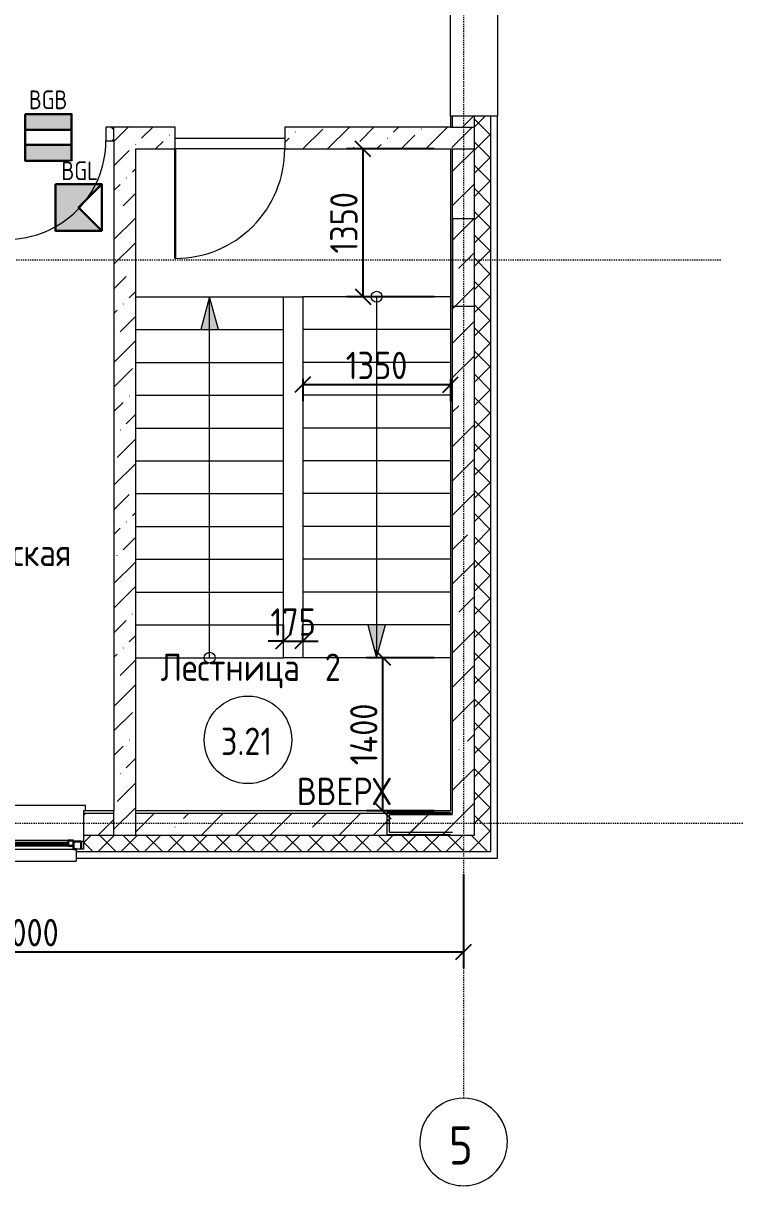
# Model space of a CAD drawing. Header units: millimetres. Extents: x -174154 to -170572, y -111302 to -109817.
# Drawn here: x -172275.3 to -172209.6, y -110966.9 to -110860.6 of the extents above; entities that cross this region are included whole.
import ezdxf

# ---------------------------------------------------------------- set-up
doc = ezdxf.new("R2010")
doc.units = ezdxf.units.MM
for name, pattern in [('ACAD_ISO02W100', [15, 12, -3]), ('ADSK_Линия сетки', [21, 12, -3, 3, -3]), ('ADSK_Сверху', [4.5, 3, -1.5])]:
    doc.linetypes.add(name, pattern=pattern)
doc.layers.get('Defpoints').update_dxf_attribs({"color": 70})
for name, color, linetype, lineweight in [('!Подложка', 252, 'ACAD_ISO02W100', 25), ('Двери', 7, 'Continuous', 18), ('Каркас_Импост', 7, 'Continuous', 18), ('Колонны', 7, 'Continuous', 18), ('Лестницы', 7, 'Continuous', 18), ('Марки помещений', 7, 'Continuous', 18), ('Окна', 7, 'Continuous', 18), ('ОПС', 1, 'Continuous', 30), ('Оси', 7, 'Continuous', 9), ('Остекление', 7, 'Continuous', 30), ('Отлив', 7, 'Continuous', 18), ('Панель', 7, 'Continuous', 18), ('Перекрытия', 7, 'Continuous', 18), ('Подоконник_Верхний брус', 7, 'Continuous', 18), ('ПС', 1, 'Continuous', 50), ('Размеры', 7, 'Continuous', 9), ('Стены', 7, 'Continuous', 18), ('Стены разрез', 7, 'Continuous', 40), ('Стены штриховка', 7, 'Continuous', 18), ('Стрелки вверх', 7, 'Continuous', 18), ('Траектории лестницы', 7, 'Continuous', 30)]:
    doc.layers.add(name, color=color, linetype=linetype, lineweight=lineweight)
doc.layers.add('PRSHEME', color=7, linetype='Continuous')
doc.styles.add('GOST Common', font='GOST Common.ttf', dxfattribs={"width": 0.9, "height": 250})
doc.styles.add('GOST Common_1', font='GOST Common.ttf', dxfattribs={"width": 0.9, "height": 349.9999999999996})
doc.styles.get("Standard").update_dxf_attribs({"font": 'GOST_A.TTF'})
doc.dimstyles.new('ADSK_Проверочный', dxfattribs={"dimscale": 304.8, "dimtxt": 251.4287490705518, "dimasz": 0.4639107611548557, "dimexe": 0.4921259842519685, "dimexo": 0.4921259842519685, "dimgap": 0.1640419947506562, "dimtad": 1, "dimdec": 0, "dimdsep": 46, "dimtxsty": 'GOST Common', "dimblk1": 'OBLIQUE', "dimblk2": 'OBLIQUE', "dimsah": 1, "dimcen": 0.09, "dimazin": 0, "dimtfac": 1, "dimtdec": 4, "dimtix": 1, "dimtmove": 0, "dimatfit": 3, "dimfxl": 1, "dimtvp": 1, "dimtolj": 1, "dimtzin": 0, "dimarcsym": 2})
pattern_1 = [(45, (30280.00000000015, 12304.99999999978), (-314.3089642374204, 314.3089642374204), []), (45, (30594.30900000015, 12304.99999999978), (-314.3089642374204, 314.3089642374204), [555.625, -111.125, 3.353, -107.772])]
pattern_2 = [(45, (30280.00000000015, 12304.99999999978), (-106.0660171779821, 106.0660171779821), []), (135, (30280.00000000015, 12304.99999999978), (-106.0660171779821, -106.0660171779821), [])]
pattern_3 = [(45, (30280.00000000015, 12304.99999999978), (84.1902546884139, 308.6966577151427), [396.875, -79.375, 3.353, -76.02199999999999])]

# ---------------------------------------------------------------- blocks, each defined once
blk = doc.blocks.new('*U10')
at = {"layer": 'PRSHEME', "lineweight": 25}
for points in [[(-0.03523347311511316, 299.7057995788264), (298.130432175119, 299.7057995788264), (298.130432175119, 198.4344173433817), (-0.03523347311511316, 198.4344173433817)], [(-0.03523273422649374, 102.8115166330224), (298.1304329140076, 102.8115166330224), (298.130432175119, 0.04764829622126854), (-0.03523347311511316, 0.04764829622126854)]]:
    blk.add_hatch(color=30, dxfattribs=at).paths.add_polyline_path(points)
at = {"layer": 'PRSHEME', "color": 30, "lineweight": 30}
for p, q in [((-0.03523347311511316, 198.4344173433817), (298.1304321750807, 198.4344173433817)), ((-0.03523347311511316, 102.8115166330224), (298.130432175119, 102.8115166330224))]:
    blk.add_line(p, q, dxfattribs=at)
at = {"layer": 'PRSHEME', "color": 30, "lineweight": 25}
for points in [[(-0.03523347311511316, 299.7057995788264), (298.130432175119, 299.7057995788264), (298.130432175119, 198.4344173433817), (-0.03523347311511316, 198.4344173433817)], [(-0.03523347311511316, 102.8115166330224), (298.1304321751572, 102.8115166330224), (298.130432175119, 0.04764829622126854), (-0.03523347311511316, 0.04764829622126854)]]:
    blk.add_lwpolyline(points, close=True, dxfattribs=at)
at = {"layer": 'PRSHEME', "color": 30, "lineweight": 30}
blk.add_lwpolyline([(-0.03523347311511316, 299.7057995788264), (298.130432175119, 299.7057995788264), (298.130432175119, 0.04764829622126854), (-0.03523347311511316, 0.04764829622126854)], close=True, dxfattribs=at)
at = {"layer": 'ПС', "color": 0, "ltscale": 300, "insert": (147.6877256849152, 390.993334668166), "char_height": 120, "width": 178.901923524727, "attachment_point": 5, "bg_fill": 3, "box_fill_scale": 1, "bg_fill_color": 256, "bg_fill_transparency": 0}
blk.add_mtext('BGB', dxfattribs=at)
blk = doc.blocks.new('*U9')
at = {"layer": 'ОПС', "lineweight": 25, "ltscale": 10}
h = blk.add_hatch(color=5, dxfattribs=at)
h.dxf.hatch_style = 1
h.paths.add_polyline_path([(-0.05454638312494353, 299.697669372428), (-0.05454638312495774, 0.5443030777967124), (296.8694145977408, 0.5443030777967408), (148.4074613871881, 150.1209877400764), (296.8694145977408, 299.697669372428)])
at = {"layer": 'ОПС', "color": 5, "ltscale": 100}
blk.add_lwpolyline([(-0.05454638312494353, 299.697669372428), (296.8694145977408, 299.697669372428), (296.8694145977408, 0.5443030777967124), (-0.05454638312494353, 0.5443030777967124)], close=True, dxfattribs=at)
blk.add_lwpolyline([(296.8694145977408, 299.697669372428), (148.4074613871881, 150.1209877400764), (296.8694145977408, 0.5443030777967124)], dxfattribs=at)
at = {"layer": 'ПС', "color": 0, "ltscale": 300, "insert": (155.4784635063877, 385.2214189272918), "char_height": 120, "width": 171.5984937908857, "attachment_point": 5, "bg_fill": 3, "box_fill_scale": 1, "bg_fill_color": 256, "bg_fill_transparency": 0}
blk.add_mtext('BGL', dxfattribs=at)
blk = doc.blocks.new('AC_Дверь_Однопольная_ПВХ - 860х2080h В Л-799849-В_АР_ПЭ_03 Этаж')
at = {"layer": 'Панель', "lineweight": 30}
blk.add_line((449.9999999999941, 62.50000000096298), (449.9999999999941, 962.500000000963), dxfattribs=at)
at = {"layer": 'Панель'}
blk.add_arc((449.999999999994, 62.50000000096298), 899.9999999999993, 89.99999999999987, 179.9999999999999, dxfattribs=at)
blk = doc.blocks.new('B2B_Окно_1створка - 1320х1460h-729011-В_АР_ПЭ_03 Этаж')
at = {"layer": 'Каркас_Импост', "lineweight": 30}
for p, q in [((-660.0000000000082, 135.0000000000019), (-660.0000000000083, 65.00000000000188)), ((-590.0000000000081, 135.0000000000017), (-615.0000000000084, 135.0000000000018)), ((-590.0000000000082, 105.0000000000029), (-590.0000000000081, 135.0000000000017)), ((589.999999999992, 134.9999999999978), (589.9999999999919, 104.999999999999)), ((614.9999999999613, 134.9999999999977), (589.999999999992, 134.9999999999978)), ((659.9999999999919, 64.99999999999763), (659.9999999999923, 134.9999999999974)), ((-660.0000000000083, 65.00000000000188), (-590.0000000000083, 65.00000000000166)), ((-540.0000000000061, 104.9999999999996), (-590.0000000000061, 104.9999999999996)), ((-590.0000000000061, 104.9999999999996), (-590.0000000000061, 54.99999999999958)), ((-590.0000000000061, 54.99999999999958), (-540.0000000000061, 54.99999999999958)), ((-540.0000000000061, 54.99999999999958), (-540.0000000000061, 104.9999999999996)), ((539.9999999999905, 104.9999999999996), (539.9999999999905, 54.99999999999958)), ((589.9999999999905, 104.9999999999996), (539.9999999999905, 104.9999999999996)), ((539.9999999999905, 54.99999999999958), (589.9999999999905, 54.99999999999958)), ((589.9999999999905, 54.99999999999958), (589.9999999999905, 104.9999999999996)), ((589.9999999999917, 64.99999999999783), (659.9999999999919, 64.99999999999763))]:
    blk.add_line(p, q, dxfattribs=at)
at = {"layer": 'Каркас_Импост'}
for p, q in [((589.9999999999923, 134.9999999999978), (-590.0000000000082, 135.0000000000017)), ((539.9999999999905, 104.9999999999996), (-540.0000000000061, 104.9999999999996)), ((-540.0000000000061, 54.99999999999958), (539.9999999999905, 54.99999999999958))]:
    blk.add_line(p, q, dxfattribs=at)
at = {"layer": 'Остекление'}
for p, q in [((539.9999999999918, 94.99999999999783), (-540.0000000000081, 95.00000000000131)), ((-540.0000000000081, 95.00000000000131), (-540.0000000000082, 75.00000000000134)), ((-540.0000000000082, 75.00000000000134), (539.9999999999917, 74.99999999999785)), ((539.9999999999917, 74.99999999999785), (539.9999999999918, 94.99999999999783))]:
    blk.add_line(p, q, dxfattribs=at)
blk = doc.blocks.new('В2В_Подоконник_ПВХ - ПВХ-717279-В_АР_ПЭ_03 Этаж')
at = {"layer": 'Подоконник_Верхний брус'}
for p, q in [((-680.0000000000001, 0), (-659.9999999999925, 0)), ((660.0000000000052, 0), (680.0000000000001, 0)), ((-700.0000000000006, -279.9999999999951), (-700.0000000000007, -329.9999999999969)), ((699.9999999999997, -329.9999999999991), (699.9999999999998, -279.9999999999973)), ((-700.0000000000007, -329.9999999999969), (699.9999999999997, -329.9999999999991))]:
    blk.add_line(p, q, dxfattribs=at)
blk = doc.blocks.new('B2B_Отлив - Отлив_металлический-717280-В_АР_ПЭ_03 Этаж')
at = {"layer": 'Отлив'}
for p, q in [((-614.9999999999999, 79.999999999991), (-614.9999999999999, 110.0000000000041)), ((614.9999999999999, 110.0000000000041), (-614.9999999999999, 110.0000000000041)), ((614.9999999999999, 110.0000000000041), (614.9999999999999, 79.99999999999099)), ((-614.9999999999999, 0.9999999999999765), (614.9999999999999, 0.9999999999999765))]:
    blk.add_line(p, q, dxfattribs=at)
blk = doc.blocks.new('AC_Дверь_Однопольная_ПВХ - 960х2080h В Вл Л с доводчиком-800511-В_АР_ПЭ_03 Этаж')
at = {"layer": 'Панель', "lineweight": 30}
blk.add_line((499.9999999999944, 100.0000000009632), (499.9999999999944, 1100.000000000963), dxfattribs=at)
at = {"layer": 'Панель'}
blk.add_arc((499.9999999999944, 100.0000000009632), 999.9999999999994, 89.99999999999987, 179.9999999999999, dxfattribs=at)
blk = doc.blocks.new('Ось сетки - D8-4846-В_АР_ПЭ_03 Этаж')
at = {"layer": 'Оси', "lineweight": 18}
for centre, start, end in [((0, -2.710563210106287e-17), 359.9999999999996, 179.9999999999998), ((5.287437154777308e-16, -2.710563210106287e-17), 179.9999999999998, 359.9999999999993)]:
    blk.add_arc(centre, 4.000000000000003, start, end, dxfattribs=at)
blk = doc.blocks.new('ADSK_Марка_Помещение_2_ГОСТ21-501-2011 - Имя и Категория-86712-В_АР_ПЭ_03 Этаж')
at = {"layer": 'Марки помещений'}
blk.add_circle((1.928857696959173e-16, -1.244575859722303e-16), 4.000000000000004, dxfattribs=at)
blk = doc.blocks.new('_Oblique')
at = {"color": 0, "linetype": 'ByBlock', "lineweight": -2}
blk.add_line((-0.5, -0.5), (0.5, 0.5), dxfattribs=at)
blk = doc.blocks.new('*D536')
at = {"layer": 'Defpoints', "color": 0, "transparency": 16777216}
for p in [(22229.99999999995, -6.912159733474255e-11), (30230.00000000001, -9.458744898438454e-11), (30230.00000000001, -856.8281875337179)]:
    blk.add_point(p, dxfattribs=at)
at = {"layer": 'Размеры', "color": 0, "lineweight": -2, "transparency": 16777216}
for p, q in [((22229.99999999995, -150.0000000000691), (22229.99999999995, -1006.828187533718)), ((30230.00000000001, -150.0000000000946), (30230.00000000001, -1006.828187533718)), ((22229.99999999995, -856.8281875337179), (30230.00000000001, -856.8281875337179))]:
    blk.add_line(p, q, dxfattribs=at)
at = {"layer": 'Размеры', "color": 0, "lineweight": -2, "transparency": 16777216, "xscale": 141.4, "yscale": 141.4, "zscale": 141.4, "rotation": 180}
blk.add_blockref('_Oblique', (22229.99999999995, -856.8281875337179), dxfattribs=at)
at = {"layer": 'Размеры', "color": 0, "lineweight": -2, "transparency": 16777216, "xscale": 141.4, "yscale": 141.4, "zscale": 141.4}
blk.add_blockref('_Oblique', (30230.00000000001, -856.8281875337179), dxfattribs=at)
at = {"layer": 'Размеры', "color": 0, "transparency": 16777216, "insert": (26229.99999999998, -681.8281875337179), "char_height": 250, "width": 756.8431497445762, "attachment_point": 5, "style": 'GOST Common'}
blk.add_mtext('\\A1;8000', dxfattribs=at)
blk = doc.blocks.new('*D540')
at = {"layer": 'Defpoints', "color": 0, "transparency": 16777216}
for p in [(29311.21425297322, 6479.999999999733), (30110.00000000001, 6479.999999999733), (30110.00000000002, 5129.999999999716)]:
    blk.add_point(p, dxfattribs=at)
at = {"layer": 'Размеры', "color": 0, "lineweight": -2, "transparency": 16777216}
for p, q in [((29960.00000000001, 6479.999999999733), (29161.21425297322, 6479.999999999733)), ((29311.21425297322, 5129.999999999716), (29311.21425297322, 6479.999999999733)), ((29960.00000000002, 5129.999999999716), (29161.21425297322, 5129.999999999716))]:
    blk.add_line(p, q, dxfattribs=at)
at = {"layer": 'Размеры', "color": 0, "lineweight": -2, "transparency": 16777216, "xscale": 141.4, "yscale": 141.4, "zscale": 141.4}
for p, rotation in [((29311.21425297322, 6479.999999999733), 90), ((29311.21425297322, 5129.999999999716), 270)]:
    blk.add_blockref('_Oblique', p, dxfattribs=dict(at, rotation=rotation))
at = {"layer": 'Размеры', "color": 0, "lineweight": 20, "transparency": 16777216, "insert": (29136.21425297321, 5804.999999999714), "char_height": 250, "width": 700.5912940203172, "attachment_point": 5, "rotation": 90, "style": 'GOST Common'}
blk.add_mtext('\\A1;1350', dxfattribs=at)
blk = doc.blocks.new('*D541')
at = {"layer": 'Defpoints', "color": 0, "transparency": 16777216}
for p in [(28760.00000000001, 4529.999999999709), (30110.00000000001, 4529.999999999714), (30110.00000000001, 4326.644210135991)]:
    blk.add_point(p, dxfattribs=at)
at = {"layer": 'Размеры', "color": 0, "lineweight": -2, "transparency": 16777216}
for p, q in [((28760.00000000001, 4379.999999999709), (28760.00000000001, 4176.644210135991)), ((30110.00000000001, 4379.999999999714), (30110.00000000001, 4176.644210135991)), ((28760.00000000001, 4326.644210135991), (30110.00000000001, 4326.644210135991))]:
    blk.add_line(p, q, dxfattribs=at)
at = {"layer": 'Размеры', "color": 0, "lineweight": -2, "transparency": 16777216, "xscale": 141.4, "yscale": 141.4, "zscale": 141.4, "rotation": 180}
blk.add_blockref('_Oblique', (28760.00000000001, 4326.644210135991), dxfattribs=at)
at = {"layer": 'Размеры', "color": 0, "lineweight": -2, "transparency": 16777216, "xscale": 141.4, "yscale": 141.4, "zscale": 141.4}
blk.add_blockref('_Oblique', (30110.00000000001, 4326.644210135991), dxfattribs=at)
at = {"layer": 'Размеры', "color": 0, "lineweight": 20, "transparency": 16777216, "insert": (29435.00000000001, 4501.644210135991), "char_height": 250, "width": 700.5912940203172, "attachment_point": 5, "style": 'GOST Common'}
blk.add_mtext('\\A1;1350', dxfattribs=at)
blk = doc.blocks.new('*D542')
at = {"layer": 'Defpoints', "color": 0, "transparency": 16777216}
for p in [(28760.00000000002, 1981.804195919047), (28585.00000000002, 1829.999999999705), (28760.00000000002, 1829.999999999705)]:
    blk.add_point(p, dxfattribs=at)
at = {"layer": 'Размеры', "color": 0, "lineweight": -2, "transparency": 16777216}
for p, q in [((28585.00000000002, 1979.999999999705), (28585.00000000002, 2131.804195919047)), ((28760.00000000002, 1979.999999999705), (28760.00000000002, 2131.804195919047)), ((28585.00000000002, 1981.804195919047), (28443.60000000002, 1981.804195919047)), ((28585.00000000002, 1981.804195919047), (28760.00000000002, 1981.804195919047)), ((28760.00000000002, 1981.804195919047), (28901.40000000002, 1981.804195919047))]:
    blk.add_line(p, q, dxfattribs=at)
at = {"layer": 'Размеры', "color": 0, "lineweight": -2, "transparency": 16777216, "xscale": 141.4, "yscale": 141.4, "zscale": 141.4}
blk.add_blockref('_Oblique', (28585.00000000002, 1981.804195919047), dxfattribs=at)
at = {"layer": 'Размеры', "color": 0, "lineweight": -2, "transparency": 16777216, "xscale": 141.4, "yscale": 141.4, "zscale": 141.4, "rotation": 180}
blk.add_blockref('_Oblique', (28760.00000000002, 1981.804195919047), dxfattribs=at)
at = {"layer": 'Размеры', "color": 0, "lineweight": 20, "transparency": 16777216, "insert": (28672.50000000002, 2156.804195919047), "char_height": 250, "width": 511.3805065841731, "attachment_point": 5, "style": 'GOST Common'}
blk.add_mtext('\\A1;175', dxfattribs=at)
blk = doc.blocks.new('*D543')
at = {"layer": 'Defpoints', "color": 0, "transparency": 16777216}
for p in [(29493.21336670251, 1829.999999999715), (30110.00000000004, 1829.999999999715), (30110.00000000004, 429.9999999997165)]:
    blk.add_point(p, dxfattribs=at)
at = {"layer": 'Размеры', "color": 0, "lineweight": -2, "transparency": 16777216}
for p, q in [((29960.00000000004, 1829.999999999715), (29343.21336670251, 1829.999999999715)), ((29493.21336670251, 429.9999999997164), (29493.21336670251, 1829.999999999715)), ((29960.00000000004, 429.9999999997164), (29343.21336670251, 429.9999999997164))]:
    blk.add_line(p, q, dxfattribs=at)
at = {"layer": 'Размеры', "color": 0, "lineweight": -2, "transparency": 16777216, "xscale": 141.4, "yscale": 141.4, "zscale": 141.4}
for p, rotation in [((29493.21336670251, 1829.999999999715), 90), ((29493.21336670251, 429.9999999997164), 270)]:
    blk.add_blockref('_Oblique', p, dxfattribs=dict(at, rotation=rotation))
at = {"layer": 'Размеры', "color": 0, "lineweight": 20, "transparency": 16777216, "insert": (29318.2133667025, 1129.999999999707), "char_height": 250, "width": 726.1603193495258, "attachment_point": 5, "rotation": 90, "style": 'GOST Common'}
blk.add_mtext('\\A1;1400', dxfattribs=at)
blk = doc.blocks.new('A$C7b4e20c5')
at = {"layer": 'Колонны', "lineweight": 20, "true_color": 0x636466}
h = blk.add_hatch(dxfattribs=at)
h.set_pattern_fill('FP_3', color=251, style=0, pattern_type=2)
h.set_pattern_definition([(45, (30280.00000000015, 12304.99999999978), (-314.3089642374204, 314.3089642374204), []), (45, (30594.30900000015, 12304.99999999978), (-314.3089642374204, 314.3089642374204), [222.25, -111.125])])
h.paths.add_polyline_path([(30166.13383650445, 5043.049192466372), (30330.00000000011, 5043.049192466389), (30330.00000000002, 5843.049192466389), (30130.00000000003, 5843.049192466372), (30130.0000000001, 5043.049192466372)])
at = {"layer": 'Стены разрез', "lineweight": 20, "true_color": 0x636466}
h = blk.add_hatch(dxfattribs=at)
h.set_pattern_fill('FP_2', color=251, style=0, pattern_type=2)
h.set_pattern_definition(pattern_1)
h.paths.add_polyline_path([(30330.00000000001, 209.9999999998963), (30330.00000000002, 6479.999999999701), (30130.00000000003, 6479.999999999701), (30130.00000000001, 209.9999999998963), (30166.13383650445, 209.9999999998963)])
h.paths.add_polyline_path([(30130.00000000003, 6679.999999999699), (30330.00000000002, 6679.999999999699), (30330.00000000002, 6779.999999999771), (30130.00000000003, 6779.999999999771)])
h = blk.add_hatch(dxfattribs=at)
h.set_pattern_fill('FP_1', color=251, style=0, pattern_type=2)
h.set_pattern_definition(pattern_2)
h.paths.add_polyline_path([(30480.00000000001, 59.99999999989632), (30480.00000000002, 6779.999999999771), (30330.00000000002, 6779.999999999771), (30330.00000000001, 59.99999999989632)])
h = blk.add_hatch(dxfattribs=at)
h.set_pattern_fill('FP_1', color=251, style=0, pattern_type=2)
h.set_pattern_definition(pattern_2)
h.paths.add_polyline_path([(26061.54995554198, 6554.99999999971), (26061.54995554198, 6679.999999999707), (25590.85786437628, 6679.999999999707), (25590.85786437628, 6554.99999999971), (26035.00000000004, 6554.99999999971)])
h.paths.add_polyline_path([(26961.54995554198, 6554.99999999971), (27035.00000000004, 6554.99999999971), (27035.00000000004, 6679.999999999707), (26961.54995554198, 6679.999999999707)])
h.paths.add_polyline_path([(23040.85786437628, 6554.999999999718), (23040.85786437628, 6679.999999999716), (20880.00000000001, 6679.999999999724), (20880.00000000001, 6554.999999999727), (22302.50000000002, 6554.999999999727)])
h.paths.add_polyline_path([(24690.85786437628, 6554.999999999718), (24690.85786437628, 6679.999999999716), (23940.85786437628, 6679.999999999716), (23940.85786437628, 6554.999999999718), (24442.50000000002, 6554.999999999718)])
h.paths.add_polyline_path([(19650.22115352735, 6554.999999999727), (19980.00000000001, 6554.999999999727), (19980.00000000001, 6679.999999999724), (18602.50000000001, 6679.999999999734), (18602.50000000001, 6554.999999999735), (18677.50000000001, 6554.999999999735)])
h = blk.add_hatch(dxfattribs=at)
h.set_pattern_fill('FP_4', color=251, style=0, pattern_type=2)
h.set_pattern_definition(pattern_3)
h.paths.add_polyline_path([(30110.00000000003, 6479.999999999701), (30330.00000000002, 6479.999999999701), (30330.00000000002, 6679.999999999699), (28595.85786437628, 6679.999999999699), (28595.85786437628, 6479.999999999701)])
h.paths.add_polyline_path([(27235.00000000004, 6479.999999999709), (27595.85786437628, 6479.999999999709), (27595.85786437628, 6679.999999999707), (27035.00000000004, 6679.999999999707), (27035.00000000004, 6479.999999999709), (27161.58735565385, 6479.999999999709)])
h = blk.add_hatch(dxfattribs=at)
h.set_pattern_fill('FP_4', color=251, style=0, pattern_type=2)
h.set_pattern_definition(pattern_3)
h.paths.add_polyline_path([(27161.58735565385, 209.9999999999054), (27235.00000000003, 209.9999999999054), (27235.00000000004, 6479.999999999709), (27035.00000000004, 6479.999999999709), (27035.00000000003, 209.9999999999127)])
h = blk.add_hatch(dxfattribs=at)
h.set_pattern_fill('FP_2', color=251, style=0, pattern_type=2)
h.set_pattern_definition(pattern_1)
h.paths.add_polyline_path([(30110.00000000001, 209.9999999998963), (30130.00000000001, 209.9999999998963), (30130.00000000001, 409.9999999998945), (27235.00000000003, 409.9999999999018), (27235.00000000003, 209.9999999999054), (28663.86059607915, 209.9999999999054)])
h.paths.add_polyline_path([(24157.04087480325, 209.9999999999127), (25396.38057320955, 209.9999999999127), (25396.38057320955, 409.9999999999109), (22302.50000000001, 409.99999999992), (22302.50000000001, 209.9999999999218)])
h.paths.add_polyline_path([(27035.00000000003, 209.9999999999127), (27035.00000000003, 409.9999999999109), (26756.38057320956, 409.9999999999109), (26756.38057320955, 209.9999999999127)])
h.paths.add_polyline_path([(22102.5, 209.9999999999218), (22102.5, 409.99999999992), (18802.5, 409.9999999999363), (18802.5, 209.99999999994), (21152.49439395265, 209.9999999999309)])
h.paths.add_polyline_path([(18523.51622320838, 209.99999999994), (18602.5, 209.99999999994), (18602.5, 409.9999999999363), (15517.49999999998, 409.9999999999454), (15517.49999999998, 209.9999999999472), (18147.94791310205, 209.99999999994)])
h.paths.add_polyline_path([(15143.40143225145, 209.9999999999472), (15317.49999999998, 209.9999999999472), (15317.49999999998, 409.9999999999454), (14909.99999999995, 409.9999999999454), (14909.99999999995, 209.9999999999472)])
h = blk.add_hatch(dxfattribs=at)
h.set_pattern_fill('FP_2', color=251, style=0, pattern_type=2)
h.set_pattern_definition(pattern_1)
h.paths.add_polyline_path([(30110.00000000001, 234.9999999997253), (30130.00000000001, 234.9999999997253), (30130.00000000001, 394.9999999997162), (29550.00000000002, 394.9999999997672), (29550.00000000001, 234.999999999769)])
h = blk.add_hatch(dxfattribs=at)
h.set_pattern_fill('FP_1', color=251, style=0, pattern_type=2)
h.set_pattern_definition(pattern_2)
h.paths.add_polyline_path([(30330.00000000001, 59.99999999989632), (30330.00000000001, 209.9999999998963), (26756.38057320955, 209.9999999999127), (26756.38057320955, 79.99999999990905), (26691.38057320955, 79.99999999990905), (26691.38057320955, 59.99999999991269), (30166.13383650445, 59.99999999989632)])
h.paths.add_polyline_path([(24157.04087480325, 59.99999999991269), (25461.38057320958, 59.99999999991269), (25461.38057320958, 79.99999999991633), (25396.38057320955, 79.99999999991633), (25396.38057320955, 209.9999999999127), (14909.99999999995, 209.9999999999472), (14909.99999999995, 59.99999999994725), (21152.49439395265, 59.99999999993088)])
at = {"layer": 'Стрелки вверх', "lineweight": 20, "true_color": 0x636466}
for points in [[(27990.38475772934, 4829.999999999694), (27910, 5129.999999999696), (27829.61524227067, 4829.999999999694)], [(29435.00000000003, 1829.999999999709), (29515.38475772936, 2129.999999999711), (29354.61524227068, 2129.999999999702)]]:
    blk.add_hatch(color=251, dxfattribs=at).paths.add_polyline_path(points)
at = {"layer": 'Колонны', "color": 251, "lineweight": 20, "true_color": 0x636466}
for p, q in [((30330.00000000001, 5843.049192466396), (30130.00000000001, 5843.049192466374)), ((30130.00000000001, 5843.049192466374), (30130.00000000011, 5043.049192466374)), ((30330.00000000011, 5043.049192466396), (30330.00000000001, 5843.049192466396)), ((30130.00000000011, 5043.049192466374), (30330.00000000011, 5043.049192466396))]:
    blk.add_line(p, q, dxfattribs=at)
at = {"layer": 'Лестницы', "color": 251, "lineweight": 20, "true_color": 0x636466}
for p, q in [((28595.85786437628, 6479.999999999719), (27595.85786437628, 6479.999999999713)), ((27235.00000000001, 5129.999999999698), (28585.00000000001, 5129.999999999704)), ((28585.00000000001, 5129.999999999728), (28760.00000000002, 5129.99999999972)), ((28585.00000000001, 4829.999999999704), (28585.00000000001, 5129.999999999704)), ((30110.00000000001, 5129.999999999714), (28760.00000000001, 5129.999999999708)), ((28760.00000000001, 5129.999999999708), (28760.00000000001, 4829.999999999708)), ((27235.00000000001, 4829.999999999698), (28585.00000000001, 4829.999999999704)), ((28585.00000000001, 4529.999999999704), (28585.00000000001, 4829.999999999704)), ((28760.00000000001, 4829.999999999708), (28760.00000000001, 4529.999999999708)), ((30110.00000000001, 4829.999999999714), (28760.00000000001, 4829.999999999708)), ((27235.00000000001, 4529.999999999698), (28585.00000000001, 4529.999999999704)), ((28585.00000000001, 4229.999999999704), (28585.00000000001, 4529.999999999704)), ((28760.00000000001, 4529.999999999708), (28760.00000000001, 4229.999999999708)), ((30110.00000000001, 4529.999999999714), (28760.00000000001, 4529.999999999708)), ((27235.00000000001, 4229.999999999698), (28585.00000000001, 4229.999999999704)), ((28585.00000000001, 3929.999999999704), (28585.00000000001, 4229.999999999704)), ((28760.00000000001, 4229.999999999708), (28760.00000000001, 3929.999999999707)), ((30110.00000000001, 4229.999999999714), (28760.00000000001, 4229.999999999708)), ((27235.00000000001, 3929.999999999698), (28585.00000000001, 3929.999999999704)), ((28585.00000000001, 3629.999999999705), (28585.00000000001, 3929.999999999704)), ((28760.00000000001, 3929.999999999707), (28760.00000000001, 3629.999999999707)), ((30110.00000000001, 3929.999999999714), (28760.00000000001, 3929.999999999707)), ((27235.00000000001, 3629.999999999698), (28585.00000000001, 3629.999999999704)), ((28585.00000000001, 3329.999999999704), (28585.00000000001, 3629.999999999705)), ((28760.00000000001, 3629.999999999707), (28760.00000000001, 3329.999999999707)), ((30110.00000000001, 3629.999999999714), (28760.00000000001, 3629.999999999707)), ((27235.00000000001, 3329.999999999698), (28585.00000000001, 3329.999999999704)), ((28585.00000000001, 3029.999999999704), (28585.00000000001, 3329.999999999704)), ((28760.00000000001, 3329.999999999707), (28760.00000000002, 3029.999999999707)), ((30110.00000000001, 3329.999999999714), (28760.00000000001, 3329.999999999707)), ((27235.00000000001, 3029.999999999698), (28585.00000000001, 3029.999999999704)), ((28585.00000000002, 2729.999999999704), (28585.00000000001, 3029.999999999704)), ((28760.00000000002, 3029.999999999707), (28760.00000000002, 2729.999999999707)), ((30110.00000000001, 3029.999999999714), (28760.00000000001, 3029.999999999707)), ((27235.00000000002, 2729.999999999698), (28585.00000000002, 2729.999999999704)), ((28585.00000000002, 2429.999999999704), (28585.00000000002, 2729.999999999704)), ((28760.00000000002, 2729.999999999707), (28760.00000000002, 2429.999999999707)), ((30110.00000000002, 2729.999999999714), (28760.00000000002, 2729.999999999707)), ((27235.00000000002, 2429.999999999698), (28585.00000000002, 2429.999999999704)), ((28585.00000000002, 2129.999999999704), (28585.00000000002, 2429.999999999704)), ((28760.00000000002, 2429.999999999707), (28760.00000000002, 2129.999999999707)), ((30110.00000000002, 2429.999999999714), (28760.00000000002, 2429.999999999709)), ((27235.00000000002, 2129.9999999997), (28585.00000000002, 2129.999999999704)), ((28585.00000000002, 1829.999999999705), (28585.00000000002, 2129.999999999704)), ((28760.00000000002, 2129.999999999707), (28760.00000000002, 1829.999999999705)), ((30110.00000000002, 2129.999999999714), (28760.00000000002, 2129.999999999707)), ((27235.00000000002, 1829.999999999696), (28585.00000000002, 1829.999999999705)), ((28760.00000000002, 1829.999999999705), (28585.00000000003, 1829.999999999707)), ((30110.00000000002, 1829.999999999713), (28760.00000000002, 1829.999999999707))]:
    blk.add_line(p, q, dxfattribs=at)
at = {"layer": 'Лестницы', "color": 251, "linetype": 'ADSK_Сверху', "lineweight": 20, "true_color": 0x636466}
for p, q in [((30110.00000000001, 5129.999999999714), (28760.00000000001, 5129.999999999708)), ((27235.00000000001, 4829.999999999698), (28585.00000000001, 4829.999999999704)), ((30110.00000000001, 4829.999999999714), (28760.00000000001, 4829.999999999708)), ((27235.00000000001, 4529.999999999698), (28585.00000000001, 4529.999999999704)), ((30110.00000000001, 4529.999999999714), (28760.00000000001, 4529.999999999708)), ((27235.00000000001, 4229.999999999698), (28585.00000000001, 4229.999999999704)), ((30110.00000000001, 4229.999999999714), (28760.00000000001, 4229.999999999708)), ((27235.00000000001, 3929.999999999698), (28585.00000000001, 3929.999999999704)), ((30110.00000000001, 3929.999999999714), (28760.00000000001, 3929.999999999707)), ((27235.00000000001, 3629.999999999698), (28585.00000000001, 3629.999999999704)), ((30110.00000000001, 3629.999999999714), (28760.00000000001, 3629.999999999707)), ((27235.00000000001, 3329.999999999698), (28585.00000000001, 3329.999999999704)), ((30110.00000000001, 3329.999999999714), (28760.00000000001, 3329.999999999707)), ((27235.00000000001, 3029.999999999698), (28585.00000000001, 3029.999999999704)), ((30110.00000000001, 3029.999999999714), (28760.00000000001, 3029.999999999707)), ((27235.00000000002, 2729.999999999698), (28585.00000000002, 2729.999999999704)), ((30110.00000000002, 2729.999999999714), (28760.00000000002, 2729.999999999707)), ((27235.00000000002, 2429.999999999698), (28585.00000000002, 2429.999999999704)), ((30110.00000000002, 2429.999999999714), (28760.00000000002, 2429.999999999709)), ((27235.00000000002, 2129.9999999997), (28585.00000000002, 2129.999999999704)), ((30110.00000000002, 2129.999999999714), (28760.00000000002, 2129.999999999707)), ((27235.00000000002, 1829.999999999696), (28585.00000000002, 1829.999999999705)), ((30110.00000000002, 1829.999999999713), (28760.00000000002, 1829.999999999707))]:
    blk.add_line(p, q, dxfattribs=at)
at = {"layer": 'Оси', "linetype": 'ADSK_Линия сетки'}
for p, q in [((30230.00000000004, 16592.85830273528), (30230, -2195.00000000018)), ((32579.65973424556, 5465.000000000945), (-1856.358330931376, 5465.000000001057)), ((32779.99999999999, 314.9999999997399), (-1856.358330931387, 314.9999999998527))]:
    blk.add_line(p, q, dxfattribs=at)
at = {"layer": 'Перекрытия', "color": 251, "lineweight": 20, "true_color": 0x636466}
blk.add_line((27595.85786437628, 6579.999999999662), (28595.85786437628, 6579.999999999662), dxfattribs=at)
at = {"layer": 'Стены', "color": 251, "lineweight": 20, "true_color": 0x636466}
for p, q in [((30110.00000000002, 6779.999999999774), (30110.00000000002, 8729.999999999767)), ((30540.00000000002, 8729.999999999767), (30540.00000000002, 6779.999999999774))]:
    blk.add_line(p, q, dxfattribs=at)
at = {"layer": 'Стены разрез', "color": 251, "lineweight": 20, "true_color": 0x636466}
for p, q in [((30110.00000000002, 6779.999999999775), (30110.00000000002, 6679.9999999997)), ((30540.00000000002, 6779.999999999774), (30110.00000000002, 6779.999999999775)), ((30540.00000000001, -9.458744898438454e-11), (30540.00000000002, 6779.999999999774)), ((26961.54995554198, 6679.999999999712), (26961.54995554198, 6554.999999999712)), ((27595.85786437629, 6679.99999999971), (26961.54995554198, 6679.999999999712)), ((27595.85786437629, 6479.999999999709), (27595.85786437629, 6679.99999999971)), ((30110.00000000002, 6679.999999999701), (28595.85786437629, 6679.999999999706)), ((28595.85786437629, 6679.999999999706), (28595.85786437628, 6479.999999999706)), ((26961.54995554198, 6554.999999999712), (27035.00000000004, 6554.999999999712)), ((27035.00000000004, 6554.999999999712), (27035.00000000004, 429.9999999999145)), ((27235.00000000004, 429.9999999999145), (27235.00000000004, 6479.999999999711)), ((27235.00000000004, 6479.999999999711), (27595.85786437629, 6479.999999999709)), ((28595.85786437628, 6479.999999999706), (30110.00000000002, 6479.999999999701)), ((30110.00000000002, 6479.999999999701), (30110.00000000001, 429.9999999999072)), ((27035.00000000003, 429.9999999999127), (26756.38057320956, 429.9999999999145)), ((26756.38057320956, 429.9999999999145), (26756.38057320956, 79.99999999991633)), ((30110.00000000001, 429.9999999999036), (27235.00000000004, 429.9999999999145)), ((30110.00000000001, 414.9999999997344), (29530.00000000001, 414.9999999997763)), ((29530.00000000001, 414.9999999997763), (29530, 214.9999999997763)), ((29530, 214.9999999997763), (30110.00000000001, 214.9999999997362)), ((26756.38057320956, 79.99999999991633), (26691.38057320955, 79.99999999991633)), ((26691.38057320955, 79.99999999991633), (26691.38057320955, -8.36735125631094e-11)), ((26691.38057320955, -8.36735125631094e-11), (30540.00000000001, -9.458744898438454e-11))]:
    blk.add_line(p, q, dxfattribs=at)
at = {"layer": 'Стены штриховка', "color": 251, "lineweight": 20, "true_color": 0x636466}
for p, q in [((30130.00000000002, 6679.999999999701), (30130.00000000002, 6779.999999999775)), ((30330.00000000001, 209.9999999999054), (30330.00000000002, 6779.999999999775)), ((30480.00000000001, 59.99999999990359), (30480.00000000002, 6779.999999999774)), ((27035.00000000004, 6554.999999999712), (27035.00000000004, 6679.999999999712)), ((30110.00000000002, 6679.999999999701), (30330.00000000002, 6679.999999999701)), ((30110.00000000002, 6479.999999999702), (30330.00000000002, 6479.999999999701)), ((30130.00000000001, 409.9999999999054), (30130.00000000002, 6479.999999999701)), ((27035.00000000003, 209.9999999999181), (27035.00000000003, 429.9999999999127)), ((27235.00000000003, 209.9999999999163), (27235.00000000004, 429.9999999999145)), ((26756.38057320956, 409.9999999999181), (27035.00000000004, 409.9999999999181)), ((27235.00000000004, 409.9999999999163), (30130.00000000001, 409.9999999999072)), ((29550.00000000001, 394.9999999997744), (29550, 234.9999999997726)), ((30110.00000000001, 394.9999999997344), (29550.00000000001, 394.9999999997744)), ((30130.00000000001, 394.9999999997326), (30110.00000000001, 394.9999999997344)), ((29550, 234.9999999997726), (30110.00000000001, 234.9999999997344)), ((30110.00000000001, 234.9999999997362), (30130.00000000001, 234.9999999997344)), ((26756.38057320956, 209.9999999999181), (30330.00000000001, 209.9999999999054)), ((26691.38057320955, 59.99999999991633), (30480.00000000001, 59.99999999990359))]:
    blk.add_line(p, q, dxfattribs=at)
at = {"layer": 'Стрелки вверх', "color": 251, "lineweight": 20, "true_color": 0x636466}
for p, q in [((27910, 5129.999999999696), (27829.61524227067, 4829.999999999694)), ((27910.00000000001, 4829.999999999701), (27910.00000000001, 5129.999999999701)), ((27990.38475772934, 4829.999999999694), (27910, 5129.999999999696)), ((29435.00000000001, 5129.999999999711), (29435.00000000001, 4829.999999999711)), ((27829.61524227067, 4829.999999999694), (27990.38475772934, 4829.999999999694)), ((27910.00000000001, 4529.999999999701), (27910.00000000001, 4829.999999999701)), ((29435.00000000001, 4829.999999999711), (29435.00000000001, 4529.999999999711)), ((27910.00000000001, 4229.999999999701), (27910.00000000001, 4529.999999999701)), ((29435.00000000001, 4529.999999999711), (29435.00000000001, 4229.999999999711)), ((27910.00000000001, 3929.999999999702), (27910.00000000001, 4229.999999999701)), ((29435.00000000001, 4229.999999999711), (29435.00000000001, 3929.999999999711)), ((27910.00000000001, 3629.999999999702), (27910.00000000001, 3929.999999999702)), ((29435.00000000001, 3929.999999999711), (29435.00000000001, 3629.999999999711)), ((27910.00000000001, 3329.999999999702), (27910.00000000001, 3629.999999999702)), ((29435.00000000001, 3629.999999999711), (29435.00000000001, 3329.999999999711)), ((27910.00000000001, 3029.999999999702), (27910.00000000001, 3329.999999999702)), ((29435.00000000001, 3329.999999999711), (29435.00000000001, 3029.999999999711)), ((27910.00000000002, 2729.999999999702), (27910.00000000001, 3029.999999999702)), ((29435.00000000001, 3029.999999999711), (29435.00000000002, 2729.999999999711)), ((27910.00000000002, 2429.999999999702), (27910.00000000002, 2729.999999999702)), ((29435.00000000002, 2729.999999999711), (29435.00000000002, 2429.999999999713)), ((27910.00000000002, 2129.999999999702), (27910.00000000002, 2429.999999999702)), ((29435.00000000002, 2429.999999999713), (29435.00000000002, 2129.999999999711)), ((27910.00000000002, 1829.999999999702), (27910.00000000002, 2129.999999999702)), ((29515.38475772936, 2129.999999999711), (29354.61524227068, 2129.999999999702)), ((29354.61524227068, 2129.999999999702), (29435.00000000003, 1829.999999999709)), ((29435.00000000002, 2129.999999999711), (29435.00000000002, 1829.999999999709)), ((29435.00000000003, 1829.999999999709), (29515.38475772936, 2129.999999999711))]:
    blk.add_line(p, q, dxfattribs=at)
for centre, radius in [((29435.00000000001, 5129.999999999711), 49.99999999999989), ((27910.00000000002, 1829.999999999702), 49.99999999999977)]:
    blk.add_circle(centre, radius, dxfattribs=at)
at = {"layer": 'Двери', "color": 251, "lineweight": 20, "true_color": 0x636466, "rotation": 180}
for name, p in [('AC_Дверь_Однопольная_ПВХ - 860х2080h В Л-799849-В_АР_ПЭ_03 Этаж', (26511.54995554198, 6617.499999999713)), ('AC_Дверь_Однопольная_ПВХ - 960х2080h В Вл Л с доводчиком-800511-В_АР_ПЭ_03 Этаж', (28095.85786437628, 6579.999999999707))]:
    blk.add_blockref(name, p, dxfattribs=at)
at = {"layer": 'Марки помещений', "color": 251, "lineweight": 20, "true_color": 0x636466, "xscale": 99.99999999999993, "yscale": 99.99999999999993, "zscale": 99.99999999999993}
blk.add_blockref('ADSK_Марка_Помещение_2_ГОСТ21-501-2011 - Имя и Категория-86712-В_АР_ПЭ_03 Этаж', (28259.49423436155, 1080.216210371664), dxfattribs=at)
at = {"layer": 'Окна', "color": 251, "lineweight": 20, "true_color": 0x636466, "rotation": 180}
for name, p in [('В2В_Подоконник_ПВХ - ПВХ-717279-В_АР_ПЭ_03 Этаж', (26076.38057320956, 149.9999999999181)), ('B2B_Окно_1створка - 1320х1460h-729011-В_АР_ПЭ_03 Этаж', (26076.38057320955, 214.9999999999181)), ('B2B_Отлив - Отлив_металлический-717280-В_АР_ПЭ_03 Этаж', (26076.38057320955, 79.99999999991633))]:
    blk.add_blockref(name, p, dxfattribs=at)
at = {"layer": 'Оси', "lineweight": 18, "xscale": 99.99999999999993, "yscale": 99.99999999999993, "zscale": 99.99999999999993, "rotation": 180}
blk.add_blockref('Ось сетки - D8-4846-В_АР_ПЭ_03 Этаж', (30230, -2595.000000000171), dxfattribs=at)
at = {"layer": 'Марки помещений', "color": 251, "lineweight": 20, "true_color": 0x636466, "char_height": 249.9999999999997, "attachment_point": 1, "style": 'GOST Common'}
for s, insert, width in [('Ординаторская', (24665.26257791067, 2917.520716305115), 2619.113062499998), ('Лестница', (27461.93096123514, 1868.882065241534), 1652.277937499998), (' 2', (28825.19658623514, 1868.882065241534), 288.6075000000001), ('3.21', (28012.73096123514, 1191.608301966951), 606.0757499999993)]:
    blk.add_mtext(s, dxfattribs=dict(at, insert=insert, width=width))
at = {"layer": 'Оси', "insert": (30095.5660094897, -2451.136207726351), "char_height": 349.9999999999996, "width": 274.1771249999998, "attachment_point": 1, "style": 'GOST Common_1'}
blk.add_mtext('\\fGOST Common|b0|i0|c204|p34|;\\W.9;5', dxfattribs=at)
at = {"layer": 'Траектории лестницы', "color": 251, "lineweight": 20, "true_color": 0x636466, "insert": (28706.36499920322, 733.5610261387374), "char_height": 250, "width": 1073.899063826763, "attachment_point": 1, "line_spacing_factor": 1.022761013168346, "style": 'GOST Common'}
blk.add_mtext('ВВЕРХ', dxfattribs=at)
at = {"layer": 'Размеры', "color": 251, "lineweight": 20, "true_color": 0x636466}
for base, p1, p2, override, picture, middle in [((29311.21425297322, 6479.999999999733), (30110.00000000001, 5129.999999999714), (30110, 6479.999999999729), {"dimpost": '<>', "dimfxl": 1350.000000000015}, '*D540', (29136.21425297321, 5804.999999999714)), ((29493.21336670251, 1829.999999999715), (30110.00000000003, 429.9999999997162), (30110.00000000002, 1829.999999999714), {"dimpost": '<>', "dimfxl": 1399.999999999998}, '*D543', (29318.2133667025, 1129.999999999707))]:
    dim = blk.add_linear_dim(base=base, p1=p1, p2=p2, angle=90, dimstyle='ADSK_Проверочный', override=override, dxfattribs=at)
    dim.commit()
    dim.dimension.update_dxf_attribs({"geometry": picture, "text_midpoint": middle})
for base, p1, p2, override, picture, middle in [((30110.00000000001, 4326.644210135991), (28760.00000000001, 4529.999999999709), (30110.00000000001, 4529.999999999714), {"dimpost": '<>', "dimfxl": 1350.000000000001}, '*D541', (29435.00000000001, 4501.644210135991)), ((28760.00000000002, 1981.804195919047), (28585.00000000002, 1829.999999999705), (28760.00000000002, 1829.999999999705), {"dimpost": '<>', "dimfxl": 175.0000000000007}, '*D542', (28672.50000000002, 2156.804195919047))]:
    dim = blk.add_linear_dim(base=base, p1=p1, p2=p2, dimstyle='ADSK_Проверочный', override=override, dxfattribs=at)
    dim.commit()
    dim.dimension.update_dxf_attribs({"geometry": picture, "text_midpoint": middle})
at = {"layer": 'Размеры'}
dim = blk.add_linear_dim(base=(30230.00000000001, -856.8281875337179), p1=(22229.99999999995, -6.912159733474255e-11), p2=(30230.00000000001, -9.458744898438454e-11), dimstyle='ADSK_Проверочный', override={"dimpost": '<>', "dimfxl": 8000.00000000006}, dxfattribs=at)
dim.commit()
dim.dimension.update_dxf_attribs({"geometry": '*D536', "text_midpoint": (26229.99999999998, -681.8281875337179)})

msp = doc.modelspace()

# ---------------------------------------------------------------- block references
at = {"layer": 'ПС', "color": 0, "xscale": 0.01424277820484836, "yscale": 0.01424277820484836, "zscale": 0.01424277820484836}
msp.add_blockref('*U10', (-172275.1485099919, -110873.1888089961), dxfattribs=at)

# ---------------------------------------------------------------- next in the draw order: block references
msp.add_blockref('*U9', (-172272.3735932408, -110879.5885970715), dxfattribs=at)

# ---------------------------------------------------------------- next in the draw order: block references
at = {"layer": '!Подложка', "ltscale": 20, "xscale": 0.01, "yscale": 0.01, "zscale": 0.01}
msp.add_blockref('A$C7b4e20c5', (-172537.3894769453, -110936.9123824751), dxfattribs=at)

doc.saveas('drawing.dxf')
